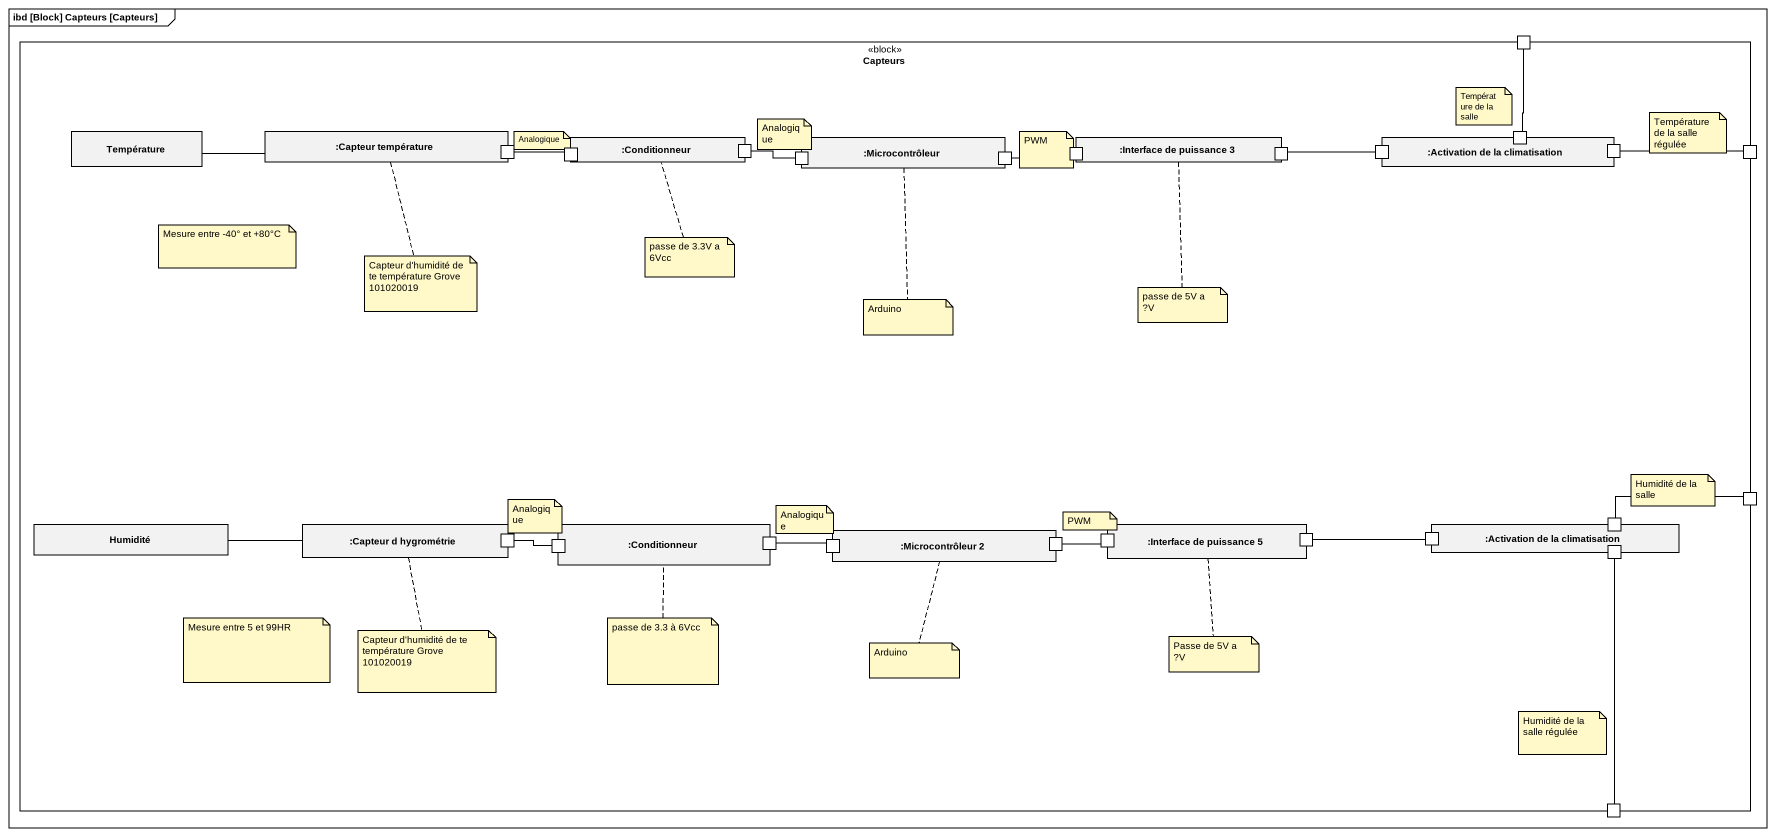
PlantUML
@startuml
mainframe ibd [Block] Capteurs [Capteurs]
rectangle Capteurs <<block>> {
  port " " as port1
  rectangle Température
  rectangle ":Capteur température" as Capteur_température {
    port " " as port3
  }
  rectangle ":Conditionneur" as Conditionneur {
    port " " as port4
    port " " as port5
  }
  rectangle ":Microcontrôleur" as Microcontrôleur {
    port " " as port6
    port " " as port7
  }
  rectangle ":Interface de puissance 3" as Interface_de_puissance_3 {
    port " " as port8
    port " " as port9
  }
  rectangle ":Activation de la climatisation" as Activation_de_la {
    port " " as port2
    port " " as port10
    port " " as port11
  }
  port " " as port12
  port " " as port13
  rectangle Humidité
  rectangle ":Capteur d hygrométrie" as Capteur_d_hygrométrie {
    port " " as port16
  }
  rectangle ":Conditionneur" as Conditionneur_2 {
    port " " as port17
    port " " as port18
  }
  rectangle ":Microcontrôleur 2" as Microcontrôleur_2 {
    port " " as port19
    port " " as port20
  }
  rectangle ":Interface de puissance 5" as Interface_de_puissance_5 {
    port " " as port21
    port " " as port22
  }
  rectangle ":Activation de la climatisation" as Activation_de_la_2 {
    port " " as port14
    port " " as port15
    port " " as port23
  }
  port " " as port24
}
port1 -- port2
Température -right- Capteur_température
port3 -right- port4
port5 -right- port6
port7 -right- port8
port9 -right- port10
port11 -right- port12
Humidité -right- Capteur_d_hygrométrie
port15 -right- port13
port16 -right- port17
port18 -right- port19
port20 -right- port21
port22 -right- port14
port23 -- port24
note as N1
  Température de la salle
end note
note as N2
  Analogique
end note
note as N3
  Analogique
end note
note as N4
  PWM
end note
note as N5
  Température de la salle régulée
end note
note as N6
  Mesure entre -40° et +80°C
end note
note bottom of Conditionneur : passe de 3.3V a 6Vcc
note bottom of Capteur_température : Capteur d'humidité de te température Grove 101020019
note bottom of Interface_de_puissance_3 : passe de 5V a ?V
note bottom of Microcontrôleur : Arduino
note as N11
  Humidité de la salle
end note
note as N12
  Analogique
end note
note as N13
  Analogique
end note
note as N14
  PWM
end note
note as N15
  Mesure entre 5 et 99HR
end note
note bottom of Capteur_d_hygrométrie : Capteur d'humidité de te température Grove 101020019
note bottom of Conditionneur_2 : passe de 3.3 à 6Vcc
note bottom of Microcontrôleur_2 : Arduino
note bottom of Interface_de_puissance_5 : Passe de 5V a ?V
note as N20
  Humidité de la salle régulée
end note
@enduml
